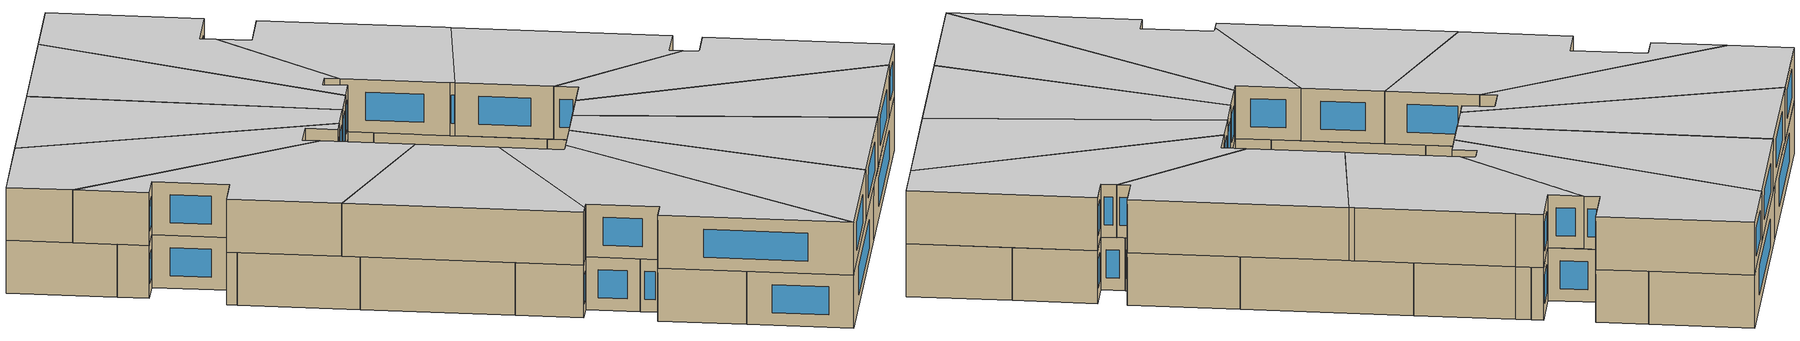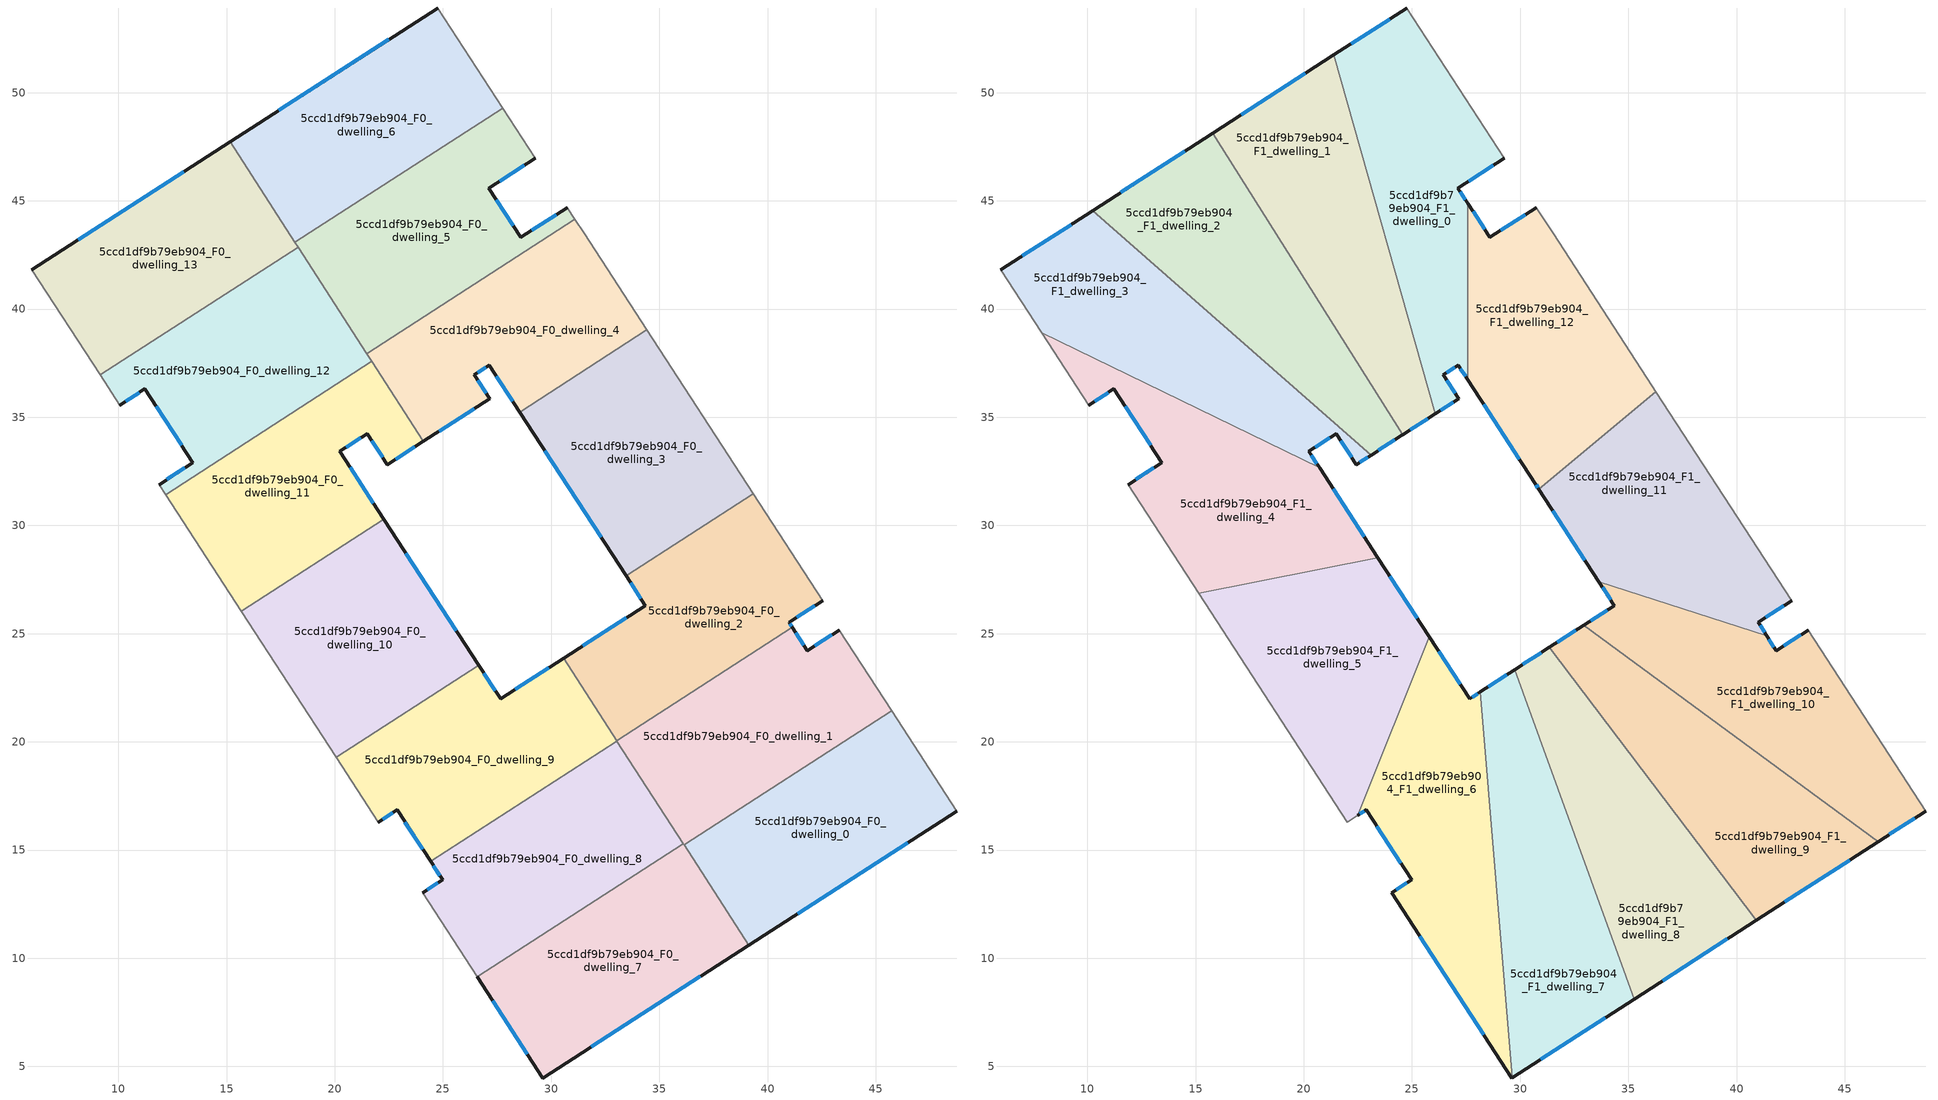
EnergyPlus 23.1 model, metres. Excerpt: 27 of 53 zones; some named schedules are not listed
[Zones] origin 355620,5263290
5ccd1df9b79eb904_F0_dwelling_0
 floor ground (EU_floor_Construction): 45.73,21.43 48.74,16.8 39.13,10.6 36.14,15.24 z0
 wall outside (EU_wall_Construction): 39.13,10.6 48.74,16.8 z0:3
 wall to 5ccd1df9b79eb904_F0_dwelling_1 (EU_wall_Construction): 45.73,21.43 36.14,15.24 z0:3
 wall adiabatic (EU_wall_Construction): 48.74,16.8 45.73,21.43 z0:3
 wall to 5ccd1df9b79eb904_F0_dwelling_7 (EU_wall_Construction): 36.14,15.24 39.13,10.6 z0:3
 window (EU_Window_Construction): 41.39,12.06 46.48,15.35 z0.7:2.3
5ccd1df9b79eb904_F0_dwelling_1
 floor ground (EU_floor_Construction): 43.31,25.17 45.73,21.43 36.14,15.24 33.03,20.04 41.15,25.28 41.83,24.21 z0
 wall outside (EU_wall_Construction): 43.31,25.17 41.83,24.21 41.15,25.28 z0:3
 wall to 5ccd1df9b79eb904_F0_dwelling_2 (EU_wall_Construction): 41.15,25.28 33.03,20.04 z0:3
 wall adiabatic (EU_wall_Construction): 45.73,21.43 43.31,25.17 z0:3
 wall to 5ccd1df9b79eb904_F0_dwelling_8 (EU_wall_Construction): 33.04,20.04 36.11,15.28 z0:3
 wall to 5ccd1df9b79eb904_F0_dwelling_7 (EU_wall_Construction): 36.11,15.28 36.14,15.24 z0:3
 window (EU_Window_Construction): 41.67,24.46 41.31,25.03 / 42.96,24.94 42.18,24.44 z0.7:2.3
5ccd1df9b79eb904_F0_dwelling_10
 floor ground (EU_floor_Construction): 22.26,30.3 26.65,23.55 20.06,19.29 15.68,26.04 z0
 wall outside (EU_wall_Construction): 26.65,23.55 22.26,30.3 z0:3
 wall adiabatic (EU_wall_Construction): 15.68,26.04 20.06,19.29 z0:3
 wall to 5ccd1df9b79eb904_F0_dwelling_11 (EU_wall_Construction): 22.26,30.3 15.68,26.04 z0:3
 wall to 5ccd1df9b79eb904_F0_dwelling_9 (EU_wall_Construction): 20.06,19.29 26.65,23.55 z0:3
 window (EU_Window_Construction): 25.62,25.13 23.29,28.71 z0.7:2.3
5ccd1df9b79eb904_F0_dwelling_11
 floor ground (EU_floor_Construction): 21.71,37.58 24.1,33.89 22.43,32.81 21.49,34.24 20.23,33.43 22.26,30.3 15.68,26.04 12.18,31.42 z0
 wall outside (EU_wall_Construction): 22.26,30.3 20.23,33.43 21.49,34.24 22.43,32.81 24.1,33.89 z0:3
 wall adiabatic (EU_wall_Construction): 12.18,31.42 15.68,26.04 z0:3
 wall to 5ccd1df9b79eb904_F0_dwelling_12 (EU_wall_Construction): 21.71,37.58 12.18,31.42 z0:3
 wall to 5ccd1df9b79eb904_F0_dwelling_4 (EU_wall_Construction): 24.1,33.89 21.71,37.58 z0:3
 window (EU_Window_Construction): 22.82,33.06 23.7,33.63 / 21.71,33.91 22.21,33.15 / 20.52,33.62 21.19,34.05 / 21.78,31.03 20.7,32.69 z0.7:2.3
5ccd1df9b79eb904_F0_dwelling_12
 floor ground (EU_floor_Construction): 18.3,42.86 21.71,37.58 12.18,31.42 11.88,31.89 13.44,32.9 11.23,36.31 10.06,35.55 9.15,36.95 z0
 wall outside (EU_wall_Construction): 10.06,35.55 11.23,36.31 13.44,32.9 11.88,31.89 z0:3
 wall adiabatic (EU_wall_Construction): 9.15,36.95 10.06,35.55 / 11.88,31.89 12.18,31.42 z0:3
 wall to 5ccd1df9b79eb904_F0_dwelling_13 (EU_wall_Construction): 18.3,42.86 9.15,36.95 z0:3
 wall to 5ccd1df9b79eb904_F0_dwelling_5 (EU_wall_Construction): 21.48,37.94 18.3,42.86 z0:3
 wall to 5ccd1df9b79eb904_F0_dwelling_4 (EU_wall_Construction): 21.71,37.58 21.48,37.94 z0:3
 window (EU_Window_Construction): 10.34,35.73 10.95,36.13 / 13.07,32.66 12.24,32.13 / 11.75,35.51 12.92,33.7 z0.7:2.3
5ccd1df9b79eb904_F0_dwelling_13
 floor ground (EU_floor_Construction): 15.16,47.72 18.3,42.86 9.15,36.95 6,41.81 z0
 wall outside (EU_wall_Construction): 15.16,47.72 6,41.81 z0:3
 wall adiabatic (EU_wall_Construction): 6,41.81 9.15,36.95 z0:3
 wall to 5ccd1df9b79eb904_F0_dwelling_6 (EU_wall_Construction): 18.16,43.08 15.16,47.72 z0:3
 wall to 5ccd1df9b79eb904_F0_dwelling_5 (EU_wall_Construction): 18.3,42.86 18.16,43.08 z0:3
 window (EU_Window_Construction): 13.01,46.33 8.15,43.2 z0.7:2.3
5ccd1df9b79eb904_F0_dwelling_2
 floor ground (EU_floor_Construction): 39.33,31.46 42.54,26.52 40.99,25.52 41.15,25.28 33.03,20.04 30.57,23.86 34.35,26.3 33.46,27.67 z0
 wall outside (EU_wall_Construction): 33.46,27.67 34.35,26.3 30.57,23.86 / 41.15,25.28 40.99,25.52 42.54,26.52 z0:3
 wall adiabatic (EU_wall_Construction): 42.54,26.52 39.33,31.46 z0:3
 wall to 5ccd1df9b79eb904_F0_dwelling_9 (EU_wall_Construction): 30.57,23.86 33.03,20.04 z0:3
 wall to 5ccd1df9b79eb904_F0_dwelling_3 (EU_wall_Construction): 39.33,31.46 33.46,27.67 z0:3
 window (EU_Window_Construction): 33.46,25.73 31.46,24.43 / 33.67,27.35 34.14,26.62 / 41.36,25.76 42.18,26.28 / 41.11,25.34 41.03,25.47 z0.7:2.3
5ccd1df9b79eb904_F0_dwelling_3
 floor ground (EU_floor_Construction): 34.42,39.03 39.33,31.46 33.46,27.67 28.54,35.24 z0
 wall outside (EU_wall_Construction): 28.54,35.24 33.46,27.67 z0:3
 wall to 5ccd1df9b79eb904_F0_dwelling_4 (EU_wall_Construction): 34.42,39.03 28.54,35.24 z0:3
 wall adiabatic (EU_wall_Construction): 39.33,31.46 34.42,39.03 z0:3
 window (EU_Window_Construction): 29.7,33.46 32.31,29.45 z0.7:2.3
5ccd1df9b79eb904_F0_dwelling_4
 floor ground (EU_floor_Construction): 31.52,43.49 34.42,39.03 28.54,35.24 27.14,37.41 26.45,36.96 27.16,35.86 24.1,33.89 21.48,37.94 31.09,44.15 z0
 wall outside (EU_wall_Construction): 24.1,33.89 27.16,35.86 26.45,36.96 27.14,37.41 28.54,35.24 z0:3
 wall to 5ccd1df9b79eb904_F0_dwelling_5 (EU_wall_Construction): 31.09,44.15 21.48,37.94 z0:3
 wall adiabatic (EU_wall_Construction): 34.42,39.03 31.52,43.49 31.09,44.15 z0:3
 window (EU_Window_Construction): 27.47,36.9 28.21,35.75 / 26.61,37.06 26.97,37.3 / 26.99,36.12 26.61,36.7 / 24.82,34.35 26.44,35.4 z0.7:2.3
5ccd1df9b79eb904_F0_dwelling_5
 floor ground (EU_floor_Construction): 29.26,46.97 27.12,45.59 28.6,43.31 30.74,44.69 31.09,44.15 21.48,37.94 18.16,43.08 27.76,49.28 z0
 wall outside (EU_wall_Construction): 30.74,44.69 28.6,43.31 27.12,45.59 29.26,46.97 z0:3
 wall to 5ccd1df9b79eb904_F0_dwelling_6 (EU_wall_Construction): 27.76,49.28 18.16,43.08 z0:3
 wall adiabatic (EU_wall_Construction): 29.26,46.97 27.76,49.28 / 31.09,44.15 30.74,44.69 z0:3
 window (EU_Window_Construction): 27.62,45.92 28.76,46.65 / 28.25,43.84 27.47,45.06 / 30.24,44.37 29.1,43.63 z0.7:2.3
5ccd1df9b79eb904_F0_dwelling_6
 floor ground (EU_floor_Construction): 24.76,53.91 27.76,49.28 18.16,43.08 15.16,47.72 z0
 wall outside (EU_wall_Construction): 24.76,53.91 15.16,47.72 z0:3
 wall adiabatic (EU_wall_Construction): 27.76,49.28 24.76,53.91 z0:3
 window (EU_Window_Construction): 22.5,52.46 17.42,49.18 z0.7:2.3
5ccd1df9b79eb904_F0_dwelling_7
 floor ground (EU_floor_Construction): 36.11,15.28 39.13,10.6 29.62,4.46 26.59,9.13 z0
 wall outside (EU_wall_Construction): 26.59,9.13 29.62,4.46 39.13,10.6 z0:3
 wall to 5ccd1df9b79eb904_F0_dwelling_8 (EU_wall_Construction): 36.11,15.28 26.59,9.13 z0:3
 window (EU_Window_Construction): 31.85,5.91 36.9,9.16 / 27.3,8.04 28.9,5.56 z0.7:2.3
 roof outside (EU_roof_Construction): 29.62,4.47 29.11,10.76 29.61,4.48 z3
5ccd1df9b79eb904_F0_dwelling_8
 floor ground (EU_floor_Construction): 33.04,20.04 36.11,15.28 26.59,9.13 24.06,13.02 24.98,13.62 24.42,14.47 z0
 wall outside (EU_wall_Construction): 24.42,14.47 24.98,13.62 24.06,13.02 z0:3
 wall to 5ccd1df9b79eb904_F0_dwelling_9 (EU_wall_Construction): 33.04,20.04 24.42,14.47 z0:3
 wall adiabatic (EU_wall_Construction): 24.06,13.02 26.59,9.13 z0:3
 window (EU_Window_Construction): 24.77,13.48 24.28,13.16 / 24.56,14.27 24.85,13.82 z0.7:2.3
5ccd1df9b79eb904_F0_dwelling_9
 floor ground (EU_floor_Construction): 30.57,23.86 33.04,20.04 24.42,14.47 22.88,16.85 22.01,16.29 20.06,19.29 26.65,23.55 27.66,21.98 z0
 wall outside (EU_wall_Construction): 30.57,23.86 27.66,21.98 26.65,23.55 / 22.01,16.29 22.88,16.85 24.42,14.47 z0:3
 wall adiabatic (EU_wall_Construction): 20.06,19.29 22.01,16.29 z0:3
 window (EU_Window_Construction): 27.42,22.35 26.88,23.18 / 29.89,23.42 28.34,22.42 / 23.24,16.29 24.06,15.03 / 22.21,16.42 22.67,16.72 z0.7:2.3
5ccd1df9b79eb904_F1_dwelling_0
 floor to 5ccd1df9b79eb904_F0_dwelling_5 (EU_floor_Construction): 27.76,49.28 29.26,46.97 27.12,45.59 27.58,44.88 27.58,41.88 24.71,40.02 22.97,46.19 z3
 floor to 5ccd1df9b79eb904_F0_dwelling_4 (EU_floor_Construction): 27.58,41.88 27.58,36.72 27.14,37.41 26.45,36.96 27.16,35.86 26.08,35.17 24.71,40.02 z3
 floor to 5ccd1df9b79eb904_F0_dwelling_6 (EU_floor_Construction): 24.76,53.91 27.76,49.28 22.97,46.19 21.39,51.74 z3
 wall outside (EU_wall_Construction): 27.58,44.88 27.12,45.59 29.26,46.97 / 26.09,35.17 27.16,35.86 26.45,36.96 27.14,37.41 27.58,36.72 / 24.76,53.91 21.39,51.74 z3:6
 wall adiabatic (EU_wall_Construction): 29.26,46.97 24.76,53.91 z3:6
 wall to 5ccd1df9b79eb904_F1_dwelling_12 (EU_wall_Construction): 27.58,36.72 27.58,44.88 z3:6
 wall to 5ccd1df9b79eb904_F1_dwelling_1 (EU_wall_Construction): 21.39,51.74 26.09,35.17 z3:6
 window (EU_Window_Construction): 27.62,45.92 28.76,46.65 / 27.47,45.05 27.23,45.42 / 27.24,37.25 27.48,36.88 / 26.61,37.06 26.97,37.3 / 26.99,36.12 26.61,36.7 / 26.34,35.33 26.91,35.7 / 23.97,53.4 22.18,52.25 z3.7:5.3
 ceiling to 5ccd1df9b79eb904_F2_dwelling_0 (EU_floor_Construction): 27.16,35.86 26.45,36.96 27.14,37.41 27.58,36.72 27.58,44.88 27.12,45.59 29.26,46.97 24.76,53.91 21.39,51.74 26.09,35.17 z6
5ccd1df9b79eb904_F1_dwelling_1
 floor to 5ccd1df9b79eb904_F0_dwelling_6 (EU_floor_Construction): 21.39,51.74 22.97,46.19 18.74,43.46 15.79,48.13 z3
 floor to 5ccd1df9b79eb904_F0_dwelling_5 (EU_floor_Construction): 22.97,46.19 24.71,40.02 22,38.28 18.74,43.46 z3
 floor to 5ccd1df9b79eb904_F0_dwelling_4 (EU_floor_Construction): 24.71,40.02 26.08,35.17 24.57,34.19 22,38.28 z3
 wall outside (EU_wall_Construction): 24.58,34.19 26.09,35.17 / 21.39,51.74 15.79,48.13 z3:6
 wall to 5ccd1df9b79eb904_F1_dwelling_2 (EU_wall_Construction): 15.79,48.13 24.58,34.19 z3:6
 window (EU_Window_Construction): 24.93,34.42 25.73,34.94 / 20.08,50.89 17.11,48.98 z3.7:5.3
 ceiling to 5ccd1df9b79eb904_F2_dwelling_1 (EU_floor_Construction): 26.09,35.17 21.39,51.74 15.79,48.13 24.58,34.19 z6
5ccd1df9b79eb904_F1_dwelling_10
 floor to 5ccd1df9b79eb904_F0_dwelling_1 (EU_floor_Construction): 43.31,25.17 45.73,21.43 41.79,18.89 36.85,22.51 40.84,25.09 41.38,24.91 41.83,24.21 z3
 floor to 5ccd1df9b79eb904_F0_dwelling_0 (EU_floor_Construction): 45.73,21.43 48.74,16.8 46.55,15.39 41.79,18.89 z3
 floor to 5ccd1df9b79eb904_F0_dwelling_2 (EU_floor_Construction): 40.84,25.09 36.85,22.51 32.94,25.39 34.35,26.3 33.64,27.39 z3
 wall outside (EU_wall_Construction): 46.55,15.39 48.74,16.8 / 33.64,27.39 34.35,26.3 32.94,25.39 / 43.31,25.17 41.83,24.21 41.38,24.91 z3:6
 wall adiabatic (EU_wall_Construction): 48.74,16.8 43.31,25.17 z3:6
 wall to 5ccd1df9b79eb904_F1_dwelling_9 (EU_wall_Construction): 32.94,25.39 46.55,15.39 z3:6
 wall to 5ccd1df9b79eb904_F1_dwelling_11 (EU_wall_Construction): 41.38,24.91 33.64,27.39 z3:6
 window (EU_Window_Construction): 47.06,15.72 48.23,16.47 / 34.02,26.08 33.27,25.6 / 33.81,27.13 34.18,26.55 / 41.73,24.38 41.49,24.75 / 42.96,24.94 42.18,24.44 z3.7:5.3
 ceiling to 5ccd1df9b79eb904_F2_dwelling_10 (EU_floor_Construction): 48.74,16.8 43.31,25.17 41.83,24.21 41.38,24.91 33.64,27.39 34.35,26.3 32.94,25.39 46.55,15.39 z6
5ccd1df9b79eb904_F1_dwelling_11
 floor to 5ccd1df9b79eb904_F0_dwelling_3 (EU_floor_Construction): 36.26,36.19 39.33,31.46 33.46,27.67 30.86,31.68 z3
 floor to 5ccd1df9b79eb904_F0_dwelling_2 (EU_floor_Construction): 39.33,31.46 42.54,26.52 40.99,25.52 41.15,25.28 40.84,25.09 33.64,27.39 33.46,27.67 z3
 floor to 5ccd1df9b79eb904_F0_dwelling_1 (EU_floor_Construction): 41.15,25.28 41.38,24.91 40.84,25.09 z3
 wall outside (EU_wall_Construction): 30.86,31.68 33.64,27.39 / 41.38,24.91 40.99,25.52 42.54,26.52 z3:6
 wall to 5ccd1df9b79eb904_F1_dwelling_12 (EU_wall_Construction): 36.26,36.19 30.86,31.68 z3:6
 wall adiabatic (EU_wall_Construction): 42.54,26.52 36.26,36.19 z3:6
 window (EU_Window_Construction): 31.51,30.67 32.99,28.4 / 41.36,25.76 42.18,26.28 / 41.29,25.06 41.08,25.38 z3.7:5.3
 ceiling to 5ccd1df9b79eb904_F2_dwelling_11 (EU_floor_Construction): 41.38,24.91 40.99,25.52 42.54,26.52 36.26,36.19 30.86,31.68 33.64,27.39 z6
5ccd1df9b79eb904_F1_dwelling_12
 floor to 5ccd1df9b79eb904_F0_dwelling_4 (EU_floor_Construction): 31.52,43.49 34.42,39.03 28.54,35.24 27.58,36.72 27.58,41.88 31.09,44.15 z3
 floor to 5ccd1df9b79eb904_F0_dwelling_3 (EU_floor_Construction): 34.42,39.03 36.21,36.27 36.26,36.19 30.86,31.68 28.54,35.24 z3
 floor to 5ccd1df9b79eb904_F0_dwelling_5 (EU_floor_Construction): 30.74,44.69 31.09,44.15 27.58,41.88 27.58,44.88 28.6,43.31 z3
 wall outside (EU_wall_Construction): 27.58,36.72 30.69,31.93 30.86,31.68 / 30.74,44.69 28.6,43.31 27.58,44.88 z3:6
 wall adiabatic (EU_wall_Construction): 36.26,36.19 36.1,36.44 31.52,43.49 30.74,44.69 z3:6
 window (EU_Window_Construction): 28.31,35.6 29.96,33.06 / 28.36,43.68 27.82,44.51 / 30.24,44.37 29.1,43.63 / 30.73,31.87 30.82,31.74 z3.7:5.3
 ceiling to 5ccd1df9b79eb904_F2_dwelling_12 (EU_floor_Construction): 36.26,36.19 36.1,36.44 31.52,43.49 30.74,44.69 28.6,43.31 27.58,44.88 27.58,36.72 30.69,31.93 30.86,31.68 z6
5ccd1df9b79eb904_F1_dwelling_2
 floor to 5ccd1df9b79eb904_F0_dwelling_13 (EU_floor_Construction): 15.16,47.72 18.3,42.86 14.76,40.58 10.24,44.55 z3
 floor to 5ccd1df9b79eb904_F0_dwelling_12 (EU_floor_Construction): 18.3,42.86 21.71,37.58 19.68,36.26 14.76,40.58 z3
 floor to 5ccd1df9b79eb904_F0_dwelling_6 (EU_floor_Construction): 15.79,48.13 18.74,43.46 18.16,43.08 15.16,47.72 z3
 floor to 5ccd1df9b79eb904_F0_dwelling_11 (EU_floor_Construction): 21.71,37.58 24.1,33.89 23.11,33.25 19.68,36.26 z3
 floor to 5ccd1df9b79eb904_F0_dwelling_4 (EU_floor_Construction): 22,38.28 24.57,34.19 24.1,33.89 21.48,37.94 z3
 floor to 5ccd1df9b79eb904_F0_dwelling_5 (EU_floor_Construction): 18.74,43.46 22,38.28 21.48,37.94 18.16,43.08 z3
 wall outside (EU_wall_Construction): 15.79,48.13 10.24,44.55 / 23.11,33.25 24.53,34.17 24.58,34.19 z3:6
 wall to 5ccd1df9b79eb904_F1_dwelling_3 (EU_wall_Construction): 10.24,44.55 23.11,33.25 z3:6
 window (EU_Window_Construction): 14.49,47.29 11.54,45.39 / 23.45,33.47 24.2,33.95 z3.7:5.3
 ceiling to 5ccd1df9b79eb904_F2_dwelling_2 (EU_floor_Construction): 24.53,34.17 24.58,34.19 15.79,48.13 10.24,44.55 23.11,33.25 z6
5ccd1df9b79eb904_F1_dwelling_3
 floor to 5ccd1df9b79eb904_F0_dwelling_12 (EU_floor_Construction): 19.68,36.26 16.95,34.5 10.33,37.71 14.76,40.58 z3
 floor to 5ccd1df9b79eb904_F0_dwelling_11 (EU_floor_Construction): 21.49,34.24 20.23,33.43 20.73,32.66 16.95,34.5 19.68,36.26 23.11,33.25 22.43,32.81 z3
 floor to 5ccd1df9b79eb904_F0_dwelling_13 (EU_floor_Construction): 14.76,40.58 10.33,37.71 7.88,38.9 6,41.81 10.24,44.55 z3
 wall outside (EU_wall_Construction): 20.73,32.66 20.23,33.43 21.49,34.24 22.43,32.81 23.11,33.25 / 10.24,44.55 6,41.81 z3:6
 wall to 5ccd1df9b79eb904_F1_dwelling_4 (EU_wall_Construction): 7.88,38.9 20.73,32.66 z3:6
 wall adiabatic (EU_wall_Construction): 6,41.81 7.88,38.9 z3:6
 window (EU_Window_Construction): 22.59,32.91 22.95,33.15 / 21.71,33.91 22.21,33.15 / 20.52,33.62 21.19,34.05 / 20.61,32.84 20.34,33.25 / 9.24,43.9 6.99,42.45 z3.7:5.3
 ceiling to 5ccd1df9b79eb904_F2_dwelling_3 (EU_floor_Construction): 23.11,33.25 10.24,44.55 6,41.81 7.88,38.9 20.73,32.66 20.23,33.43 21.49,34.24 22.43,32.81 z6
5ccd1df9b79eb904_F1_dwelling_4
 floor to 5ccd1df9b79eb904_F0_dwelling_11 (EU_floor_Construction): 20.73,32.66 22.26,30.3 17.74,27.38 15.14,26.86 12.18,31.42 16.95,34.5 z3
 floor to 5ccd1df9b79eb904_F0_dwelling_10 (EU_floor_Construction): 22.26,30.3 23.42,28.51 17.74,27.38 z3
 floor to 5ccd1df9b79eb904_F0_dwelling_12 (EU_floor_Construction): 16.95,34.5 12.18,31.42 11.88,31.89 13.44,32.9 11.23,36.31 10.06,35.55 9.15,36.95 10.33,37.71 z3
 floor to 5ccd1df9b79eb904_F0_dwelling_13 (EU_floor_Construction): 10.33,37.71 9.15,36.95 7.88,38.9 z3
 wall outside (EU_wall_Construction): 10.06,35.55 11.23,36.31 13.44,32.9 11.88,31.89 / 23.42,28.51 20.73,32.66 z3:6
 wall adiabatic (EU_wall_Construction): 7.88,38.9 10.06,35.55 / 11.88,31.89 15.14,26.86 z3:6
 wall to 5ccd1df9b79eb904_F1_dwelling_5 (EU_wall_Construction): 15.14,26.86 23.42,28.51 z3:6
 window (EU_Window_Construction): 11.75,35.51 12.92,33.7 / 10.34,35.73 10.95,36.13 / 22.79,29.48 21.36,31.69 / 13.07,32.66 12.24,32.13 z3.7:5.3
 ceiling to 5ccd1df9b79eb904_F2_dwelling_4 (EU_floor_Construction): 23.42,28.51 20.73,32.66 7.88,38.9 10.06,35.55 11.23,36.31 13.44,32.9 11.88,31.89 15.14,26.86 z6
5ccd1df9b79eb904_F1_dwelling_5
 floor to 5ccd1df9b79eb904_F0_dwelling_10 (EU_floor_Construction): 23.42,28.51 25.79,24.86 24.79,22.35 20.06,19.3 15.68,26.04 17.74,27.38 z3
 floor to 5ccd1df9b79eb904_F0_dwelling_9 (EU_floor_Construction): 24.79,22.35 22.5,16.61 22.01,16.29 20.06,19.3 z3
 floor to 5ccd1df9b79eb904_F0_dwelling_11 (EU_floor_Construction): 17.74,27.38 15.68,26.04 15.14,26.86 z3
 wall outside (EU_wall_Construction): 25.79,24.86 23.42,28.51 z3:6
 wall to 5ccd1df9b79eb904_F1_dwelling_6 (EU_wall_Construction): 22.5,16.61 25.79,24.86 z3:6
 wall adiabatic (EU_wall_Construction): 15.14,26.86 22.01,16.29 22.5,16.61 z3:6
 window (EU_Window_Construction): 25.24,25.71 23.98,27.65 z3.7:5.3
 ceiling to 5ccd1df9b79eb904_F2_dwelling_5 (EU_floor_Construction): 22.5,16.61 25.79,24.86 23.42,28.51 15.14,26.86 22.01,16.29 z6
5ccd1df9b79eb904_F1_dwelling_6
 floor outside (EU_floor_Construction): 24.06,13.02 29.61,4.48 29.62,4.46 z3
 floor to 5ccd1df9b79eb904_F0_dwelling_9 (EU_floor_Construction): 28.16,22.3 28.58,17.16 24.42,14.47 22.88,16.85 22.5,16.61 24.79,22.35 26.64,23.55 27.66,21.98 z3
 floor to 5ccd1df9b79eb904_F0_dwelling_8 (EU_floor_Construction): 28.58,17.16 29.1,10.76 26.59,9.13 24.06,13.02 24.98,13.62 24.42,14.47 z3
 floor to 5ccd1df9b79eb904_F0_dwelling_10 (EU_floor_Construction): 25.79,24.86 26.64,23.55 24.79,22.35 z3
 floor to 5ccd1df9b79eb904_F0_dwelling_7 (EU_floor_Construction): 29.1,10.76 29.61,4.48 26.59,9.13 z3
 wall outside (EU_wall_Construction): 22.5,16.61 22.88,16.85 24.98,13.62 24.06,13.02 29.62,4.46 / 28.16,22.3 27.66,21.98 25.79,24.86 z3:6
 wall to 5ccd1df9b79eb904_F1_dwelling_7 (EU_wall_Construction): 29.62,4.47 28.16,22.3 z3:6
 window (EU_Window_Construction): 24.77,13.48 24.28,13.16 / 23.37,16.09 24.49,14.38 / 22.59,16.66 22.79,16.79 / 27.22,22.66 26.23,24.18 / 28.04,22.23 27.78,22.06 / 25.37,11.01 28.31,6.47 z3.7:5.3
 ceiling to 5ccd1df9b79eb904_F2_dwelling_6 (EU_floor_Construction): 29.62,4.46 28.16,22.3 27.66,21.98 25.79,24.86 22.5,16.61 22.88,16.85 24.98,13.62 24.06,13.02 z6
5ccd1df9b79eb904_F1_dwelling_7
 floor to 5ccd1df9b79eb904_F0_dwelling_7 (EU_floor_Construction): 33.32,13.48 35.26,8.11 29.62,4.47 29.11,10.76 z3
 floor to 5ccd1df9b79eb904_F0_dwelling_9 (EU_floor_Construction): 29.75,23.33 31.34,18.94 28.58,17.16 28.16,22.3 z3
 floor to 5ccd1df9b79eb904_F0_dwelling_8 (EU_floor_Construction): 31.34,18.94 33.32,13.48 29.11,10.76 28.58,17.16 z3
 wall outside (EU_wall_Construction): 29.75,23.33 28.16,22.3 / 29.62,4.47 35.26,8.11 z3:6
 wall to 5ccd1df9b79eb904_F1_dwelling_8 (EU_wall_Construction): 35.26,8.11 29.75,23.33 z3:6
 window (EU_Window_Construction): 29.38,23.09 28.53,22.54 / 30.95,5.32 33.94,7.25 z3.7:5.3
 ceiling to 5ccd1df9b79eb904_F2_dwelling_7 (EU_floor_Construction): 35.26,8.11 29.75,23.33 28.16,22.3 29.62,4.47 z6
5ccd1df9b79eb904_F1_dwelling_8
 floor to 5ccd1df9b79eb904_F0_dwelling_2 (EU_floor_Construction): 31.35,24.36 34.1,20.73 33.03,20.04 30.57,23.86 z3
 floor to 5ccd1df9b79eb904_F0_dwelling_7 (EU_floor_Construction): 36.11,15.28 39.13,10.6 35.26,8.11 33.32,13.48 z3
 floor to 5ccd1df9b79eb904_F0_dwelling_0 (EU_floor_Construction): 37.56,16.16 40.91,11.75 39.13,10.6 36.14,15.24 z3
 floor to 5ccd1df9b79eb904_F0_dwelling_1 (EU_floor_Construction): 34.1,20.73 37.56,16.16 36.14,15.24 33.03,20.04 z3
 floor to 5ccd1df9b79eb904_F0_dwelling_9 (EU_floor_Construction): 30.57,23.86 33.04,20.04 31.34,18.94 29.75,23.33 z3
 floor to 5ccd1df9b79eb904_F0_dwelling_8 (EU_floor_Construction): 33.04,20.04 36.11,15.28 33.32,13.48 31.34,18.94 z3
 wall outside (EU_wall_Construction): 31.35,24.36 29.75,23.33 / 35.26,8.11 40.91,11.75 z3:6
 wall to 5ccd1df9b79eb904_F1_dwelling_9 (EU_wall_Construction): 40.91,11.75 31.35,24.36 z3:6
 window (EU_Window_Construction): 30.97,24.12 30.13,23.57 / 36.59,8.96 39.58,10.89 z3.7:5.3
 ceiling to 5ccd1df9b79eb904_F2_dwelling_8 (EU_floor_Construction): 40.91,11.75 31.35,24.36 29.75,23.33 35.26,8.11 z6
5ccd1df9b79eb904_F1_dwelling_9
 floor to 5ccd1df9b79eb904_F0_dwelling_0 (EU_floor_Construction): 46.55,15.39 40.91,11.75 37.56,16.16 41.79,18.89 z3
 floor to 5ccd1df9b79eb904_F0_dwelling_1 (EU_floor_Construction): 41.79,18.89 37.56,16.16 34.1,20.73 36.85,22.51 z3
 floor to 5ccd1df9b79eb904_F0_dwelling_2 (EU_floor_Construction): 36.85,22.51 34.1,20.73 31.35,24.36 32.94,25.39 z3
 wall outside (EU_wall_Construction): 32.94,25.39 31.35,24.36 / 40.91,11.75 46.55,15.39 z3:6
 window (EU_Window_Construction): 32.57,25.15 31.72,24.6 / 42.23,12.6 45.22,14.53 z3.7:5.3
 ceiling to 5ccd1df9b79eb904_F2_dwelling_9 (EU_floor_Construction): 46.55,15.39 32.94,25.39 31.35,24.36 40.91,11.75 z6
[Building]
EU S2 Campaign: North Axis=0; Terrain=City; Solar Distribution=FullExterior
[Site:Location]
Budapest.Ferenc.Liszt.Intl.AP: Latitude=47.437; Longitude=19.256; Time Zone=1; Elevation=185
[SizingPeriod:WeatherFileDays]
AnnualSizingPeriod: Begin Month=1; Begin Day of Month=1; End Month=12; End Day of Month=31; Day of Week for Start Day=Monday; Use Weather File Daylight Saving Period=No; Use Weather File Rain and Snow Indicators=No
[MATERIAL]
EU_InternalMass_Material: Roughness=MediumRough; Thickness=0.1; Conductivity=1; Density=1800; Specific Heat=900; Thermal Absorptance=0.9; Solar Absorptance=0.7; Visible Absorptance=0.7
[MATERIAL:NOMASS] Roughness=MediumRough; Thermal Absorptance=0.9; Solar Absorptance=0.7; Visible Absorptance=0.7
Name | Thermal Resistance
EU_wall_NoMass | 0.832559
EU_roof_NoMass | 1.39638
EU_floor_NoMass | 0.872794
[WINDOWMATERIAL:SIMPLEGLAZINGSYSTEM]
EU_Window_SimpleGlazing: UFactor=2.79869; Solar Heat Gain Coefficient=0.75; Visible Transmittance=0.75
[CONSTRUCTION]
EU_wall_Construction: EU_wall_NoMass
EU_roof_Construction: EU_roof_NoMass
EU_floor_Construction: EU_floor_NoMass
EU_Window_Construction: EU_Window_SimpleGlazing
EU_InternalMass_Construction: EU_InternalMass_Material
[ZONE] Type=1; Multiplier=1; Ceiling Height=autocalculate; Floor Area=autocalculate; Part of Total Floor Area=Yes
Name | Volume
5ccd1df9b79eb904_F0_dwelling_0 | 189.283
5ccd1df9b79eb904_F1_dwelling_0 | 205.348
5ccd1df9b79eb904_F0_dwelling_1 | 189.252
5ccd1df9b79eb904_F1_dwelling_1 | 209.101
5ccd1df9b79eb904_F0_dwelling_10; 5ccd1df9b79eb904_F0_dwelling_9 | 189.268
5ccd1df9b79eb904_F1_dwelling_10 | 205.915
5ccd1df9b79eb904_F0_dwelling_11 | 189.232
5ccd1df9b79eb904_F1_dwelling_11 | 195.376
5ccd1df9b79eb904_F0_dwelling_12 | 189.245
5ccd1df9b79eb904_F1_dwelling_12 | 200.892
5ccd1df9b79eb904_F0_dwelling_13 | 189.274
5ccd1df9b79eb904_F0_dwelling_2 | 189.235
5ccd1df9b79eb904_F1_dwelling_2 | 206.24
5ccd1df9b79eb904_F0_dwelling_3 | 189.246
5ccd1df9b79eb904_F1_dwelling_3 | 203.851
5ccd1df9b79eb904_F0_dwelling_4 | 189.241
5ccd1df9b79eb904_F1_dwelling_4; 5ccd1df9b79eb904_F1_dwelling_5 | 203.825
5ccd1df9b79eb904_F0_dwelling_5 | 189.286
5ccd1df9b79eb904_F0_dwelling_6 | 189.25
5ccd1df9b79eb904_F1_dwelling_6 | 203.599
5ccd1df9b79eb904_F0_dwelling_7 | 189.26
5ccd1df9b79eb904_F1_dwelling_7 | 203.808
5ccd1df9b79eb904_F0_dwelling_8 | 189.231
5ccd1df9b79eb904_F1_dwelling_8 | 203.82
5ccd1df9b79eb904_F1_dwelling_9 | 203.814
[INTERNALMASS] Construction=EU_InternalMass_Construction
Name | Zone or ZoneList | Surface Area
5ccd1df9b79eb904_F0_dwelling_0_EU_InternalMass | 5ccd1df9b79eb904_F0_dwelling_0 | 63.0943
5ccd1df9b79eb904_F0_dwelling_1_EU_InternalMass | 5ccd1df9b79eb904_F0_dwelling_1 | 63.0841
5ccd1df9b79eb904_F0_dwelling_2_EU_InternalMass | 5ccd1df9b79eb904_F0_dwelling_2 | 63.0782
5ccd1df9b79eb904_F0_dwelling_3_EU_InternalMass | 5ccd1df9b79eb904_F0_dwelling_3 | 63.0819
5ccd1df9b79eb904_F0_dwelling_4_EU_InternalMass | 5ccd1df9b79eb904_F0_dwelling_4 | 63.0803
5ccd1df9b79eb904_F0_dwelling_5_EU_InternalMass | 5ccd1df9b79eb904_F0_dwelling_5 | 63.0952
5ccd1df9b79eb904_F0_dwelling_6_EU_InternalMass | 5ccd1df9b79eb904_F0_dwelling_6 | 63.0833
5ccd1df9b79eb904_F0_dwelling_7_EU_InternalMass | 5ccd1df9b79eb904_F0_dwelling_7 | 63.0868
5ccd1df9b79eb904_F0_dwelling_8_EU_InternalMass | 5ccd1df9b79eb904_F0_dwelling_8 | 63.0771
5ccd1df9b79eb904_F0_dwelling_9_EU_InternalMass | 5ccd1df9b79eb904_F0_dwelling_9 | 63.0894
5ccd1df9b79eb904_F0_dwelling_10_EU_InternalMass | 5ccd1df9b79eb904_F0_dwelling_10 | 63.0894
5ccd1df9b79eb904_F0_dwelling_11_EU_InternalMass | 5ccd1df9b79eb904_F0_dwelling_11 | 63.0776
5ccd1df9b79eb904_F0_dwelling_12_EU_InternalMass | 5ccd1df9b79eb904_F0_dwelling_12 | 63.0817
5ccd1df9b79eb904_F0_dwelling_13_EU_InternalMass | 5ccd1df9b79eb904_F0_dwelling_13 | 63.0912
5ccd1df9b79eb904_F1_dwelling_0_EU_InternalMass | 5ccd1df9b79eb904_F1_dwelling_0 | 68.4537
5ccd1df9b79eb904_F1_dwelling_1_EU_InternalMass | 5ccd1df9b79eb904_F1_dwelling_1 | 69.6967
5ccd1df9b79eb904_F1_dwelling_2_EU_InternalMass | 5ccd1df9b79eb904_F1_dwelling_2 | 68.7482
5ccd1df9b79eb904_F1_dwelling_3_EU_InternalMass | 5ccd1df9b79eb904_F1_dwelling_3 | 67.9506
5ccd1df9b79eb904_F1_dwelling_4_EU_InternalMass | 5ccd1df9b79eb904_F1_dwelling_4 | 67.9418
5ccd1df9b79eb904_F1_dwelling_5_EU_InternalMass | 5ccd1df9b79eb904_F1_dwelling_5 | 67.9417
5ccd1df9b79eb904_F1_dwelling_6_EU_InternalMass | 5ccd1df9b79eb904_F1_dwelling_6 | 67.9323
5ccd1df9b79eb904_F1_dwelling_7_EU_InternalMass | 5ccd1df9b79eb904_F1_dwelling_7 | 67.9358
5ccd1df9b79eb904_F1_dwelling_8_EU_InternalMass | 5ccd1df9b79eb904_F1_dwelling_8 | 67.9401
5ccd1df9b79eb904_F1_dwelling_9_EU_InternalMass | 5ccd1df9b79eb904_F1_dwelling_9 | 67.9379
5ccd1df9b79eb904_F1_dwelling_10_EU_InternalMass | 5ccd1df9b79eb904_F1_dwelling_10 | 68.6396
5ccd1df9b79eb904_F1_dwelling_11_EU_InternalMass | 5ccd1df9b79eb904_F1_dwelling_11 | 65.1281
5ccd1df9b79eb904_F1_dwelling_12_EU_InternalMass | 5ccd1df9b79eb904_F1_dwelling_12 | 66.9637
[OTHEREQUIPMENT] Fuel Type=Electricity; Design Level Calculation Method=Watts/Area; Power per Zone Floor Area=1; Fraction Latent=0; Fraction Radiant=0; Fraction Lost=0; Carbon Dioxide Generation Rate=0; EndUse Subcategory=EU_Step8_InternalGains
Name | Zone or ZoneList or Space or SpaceList | Schedule
EU_Step8_InternalGain_5ccd1df9b79eb904_F0_dwelling_0_f000 | 5ccd1df9b79eb904_F0_dwelling_0 | EU_Step8_GainSchedule_5ccd1df9b79eb904_F0_dwelling_0_f000
EU_Step8_InternalGain_5ccd1df9b79eb904_F0_dwelling_1_f000 | 5ccd1df9b79eb904_F0_dwelling_1 | EU_Step8_GainSchedule_5ccd1df9b79eb904_F0_dwelling_1_f000
EU_Step8_InternalGain_5ccd1df9b79eb904_F0_dwelling_2_f000 | 5ccd1df9b79eb904_F0_dwelling_2 | EU_Step8_GainSchedule_5ccd1df9b79eb904_F0_dwelling_2_f000
EU_Step8_InternalGain_5ccd1df9b79eb904_F0_dwelling_3_f000 | 5ccd1df9b79eb904_F0_dwelling_3 | EU_Step8_GainSchedule_5ccd1df9b79eb904_F0_dwelling_3_f000
EU_Step8_InternalGain_5ccd1df9b79eb904_F0_dwelling_4_f000 | 5ccd1df9b79eb904_F0_dwelling_4 | EU_Step8_GainSchedule_5ccd1df9b79eb904_F0_dwelling_4_f000
EU_Step8_InternalGain_5ccd1df9b79eb904_F0_dwelling_5_f000 | 5ccd1df9b79eb904_F0_dwelling_5 | EU_Step8_GainSchedule_5ccd1df9b79eb904_F0_dwelling_5_f000
EU_Step8_InternalGain_5ccd1df9b79eb904_F0_dwelling_6_f000 | 5ccd1df9b79eb904_F0_dwelling_6 | EU_Step8_GainSchedule_5ccd1df9b79eb904_F0_dwelling_6_f000
EU_Step8_InternalGain_5ccd1df9b79eb904_F0_dwelling_7_f000 | 5ccd1df9b79eb904_F0_dwelling_7 | EU_Step8_GainSchedule_5ccd1df9b79eb904_F0_dwelling_7_f000
EU_Step8_InternalGain_5ccd1df9b79eb904_F0_dwelling_8_f000 | 5ccd1df9b79eb904_F0_dwelling_8 | EU_Step8_GainSchedule_5ccd1df9b79eb904_F0_dwelling_8_f000
EU_Step8_InternalGain_5ccd1df9b79eb904_F0_dwelling_9_f000 | 5ccd1df9b79eb904_F0_dwelling_9 | EU_Step8_GainSchedule_5ccd1df9b79eb904_F0_dwelling_9_f000
EU_Step8_InternalGain_5ccd1df9b79eb904_F0_dwelling_10_f000 | 5ccd1df9b79eb904_F0_dwelling_10 | EU_Step8_GainSchedule_5ccd1df9b79eb904_F0_dwelling_10_f000
EU_Step8_InternalGain_5ccd1df9b79eb904_F0_dwelling_11_f000 | 5ccd1df9b79eb904_F0_dwelling_11 | EU_Step8_GainSchedule_5ccd1df9b79eb904_F0_dwelling_11_f000
EU_Step8_InternalGain_5ccd1df9b79eb904_F0_dwelling_12_f000 | 5ccd1df9b79eb904_F0_dwelling_12 | EU_Step8_GainSchedule_5ccd1df9b79eb904_F0_dwelling_12_f000
EU_Step8_InternalGain_5ccd1df9b79eb904_F0_dwelling_13_f000 | 5ccd1df9b79eb904_F0_dwelling_13 | EU_Step8_GainSchedule_5ccd1df9b79eb904_F0_dwelling_13_f000
EU_Step8_InternalGain_5ccd1df9b79eb904_F1_dwelling_0_f000 | 5ccd1df9b79eb904_F1_dwelling_0 | EU_Step8_GainSchedule_5ccd1df9b79eb904_F1_dwelling_0_f000
EU_Step8_InternalGain_5ccd1df9b79eb904_F1_dwelling_1_f000 | 5ccd1df9b79eb904_F1_dwelling_1 | EU_Step8_GainSchedule_5ccd1df9b79eb904_F1_dwelling_1_f000
EU_Step8_InternalGain_5ccd1df9b79eb904_F1_dwelling_2_f000 | 5ccd1df9b79eb904_F1_dwelling_2 | EU_Step8_GainSchedule_5ccd1df9b79eb904_F1_dwelling_2_f000
EU_Step8_InternalGain_5ccd1df9b79eb904_F1_dwelling_3_f000 | 5ccd1df9b79eb904_F1_dwelling_3 | EU_Step8_GainSchedule_5ccd1df9b79eb904_F1_dwelling_3_f000
EU_Step8_InternalGain_5ccd1df9b79eb904_F1_dwelling_4_f000 | 5ccd1df9b79eb904_F1_dwelling_4 | EU_Step8_GainSchedule_5ccd1df9b79eb904_F1_dwelling_4_f000
EU_Step8_InternalGain_5ccd1df9b79eb904_F1_dwelling_5_f000 | 5ccd1df9b79eb904_F1_dwelling_5 | EU_Step8_GainSchedule_5ccd1df9b79eb904_F1_dwelling_5_f000
EU_Step8_InternalGain_5ccd1df9b79eb904_F1_dwelling_6_f000 | 5ccd1df9b79eb904_F1_dwelling_6 | EU_Step8_GainSchedule_5ccd1df9b79eb904_F1_dwelling_6_f000
EU_Step8_InternalGain_5ccd1df9b79eb904_F1_dwelling_7_f000 | 5ccd1df9b79eb904_F1_dwelling_7 | EU_Step8_GainSchedule_5ccd1df9b79eb904_F1_dwelling_7_f000
EU_Step8_InternalGain_5ccd1df9b79eb904_F1_dwelling_8_f000 | 5ccd1df9b79eb904_F1_dwelling_8 | EU_Step8_GainSchedule_5ccd1df9b79eb904_F1_dwelling_8_f000
EU_Step8_InternalGain_5ccd1df9b79eb904_F1_dwelling_9_f000 | 5ccd1df9b79eb904_F1_dwelling_9 | EU_Step8_GainSchedule_5ccd1df9b79eb904_F1_dwelling_9_f000
EU_Step8_InternalGain_5ccd1df9b79eb904_F1_dwelling_10_f000 | 5ccd1df9b79eb904_F1_dwelling_10 | EU_Step8_GainSchedule_5ccd1df9b79eb904_F1_dwelling_10_f000
EU_Step8_InternalGain_5ccd1df9b79eb904_F1_dwelling_11_f000 | 5ccd1df9b79eb904_F1_dwelling_11 | EU_Step8_GainSchedule_5ccd1df9b79eb904_F1_dwelling_11_f000
EU_Step8_InternalGain_5ccd1df9b79eb904_F1_dwelling_12_f000 | 5ccd1df9b79eb904_F1_dwelling_12 | EU_Step8_GainSchedule_5ccd1df9b79eb904_F1_dwelling_12_f000
[ZONEVENTILATION:DESIGNFLOWRATE] Schedule=EU_AlwaysOn; Design Flow Rate Calculation Method=AirChanges/Hour; Air Changes per Hour=0.475469; Ventilation Type=Natural; Fan Pressure Rise=0; Fan Total Efficiency=1; Constant Term Coefficient=1; Temperature Term Coefficient=0; Velocity Term Coefficient=0; Velocity Squared Term Coefficient=0; Minimum Indoor Temperature=-100; Maximum Indoor Temperature=100; Delta Temperature=-100; Minimum Outdoor Temperature=-100; Maximum Outdoor Temperature=100; Maximum Wind Speed=40
Name | Zone or ZoneList or Space or SpaceList
EU_ConstantAir_5ccd1df9b79eb904_F0_dwelling_0 | 5ccd1df9b79eb904_F0_dwelling_0
EU_ConstantAir_5ccd1df9b79eb904_F0_dwelling_1 | 5ccd1df9b79eb904_F0_dwelling_1
EU_ConstantAir_5ccd1df9b79eb904_F0_dwelling_2 | 5ccd1df9b79eb904_F0_dwelling_2
EU_ConstantAir_5ccd1df9b79eb904_F0_dwelling_3 | 5ccd1df9b79eb904_F0_dwelling_3
EU_ConstantAir_5ccd1df9b79eb904_F0_dwelling_4 | 5ccd1df9b79eb904_F0_dwelling_4
EU_ConstantAir_5ccd1df9b79eb904_F0_dwelling_5 | 5ccd1df9b79eb904_F0_dwelling_5
EU_ConstantAir_5ccd1df9b79eb904_F0_dwelling_6 | 5ccd1df9b79eb904_F0_dwelling_6
EU_ConstantAir_5ccd1df9b79eb904_F0_dwelling_7 | 5ccd1df9b79eb904_F0_dwelling_7
EU_ConstantAir_5ccd1df9b79eb904_F0_dwelling_8 | 5ccd1df9b79eb904_F0_dwelling_8
EU_ConstantAir_5ccd1df9b79eb904_F0_dwelling_9 | 5ccd1df9b79eb904_F0_dwelling_9
EU_ConstantAir_5ccd1df9b79eb904_F0_dwelling_10 | 5ccd1df9b79eb904_F0_dwelling_10
EU_ConstantAir_5ccd1df9b79eb904_F0_dwelling_11 | 5ccd1df9b79eb904_F0_dwelling_11
EU_ConstantAir_5ccd1df9b79eb904_F0_dwelling_12 | 5ccd1df9b79eb904_F0_dwelling_12
EU_ConstantAir_5ccd1df9b79eb904_F0_dwelling_13 | 5ccd1df9b79eb904_F0_dwelling_13
EU_ConstantAir_5ccd1df9b79eb904_F1_dwelling_0 | 5ccd1df9b79eb904_F1_dwelling_0
EU_ConstantAir_5ccd1df9b79eb904_F1_dwelling_1 | 5ccd1df9b79eb904_F1_dwelling_1
EU_ConstantAir_5ccd1df9b79eb904_F1_dwelling_2 | 5ccd1df9b79eb904_F1_dwelling_2
EU_ConstantAir_5ccd1df9b79eb904_F1_dwelling_3 | 5ccd1df9b79eb904_F1_dwelling_3
EU_ConstantAir_5ccd1df9b79eb904_F1_dwelling_4 | 5ccd1df9b79eb904_F1_dwelling_4
EU_ConstantAir_5ccd1df9b79eb904_F1_dwelling_5 | 5ccd1df9b79eb904_F1_dwelling_5
EU_ConstantAir_5ccd1df9b79eb904_F1_dwelling_6 | 5ccd1df9b79eb904_F1_dwelling_6
EU_ConstantAir_5ccd1df9b79eb904_F1_dwelling_7 | 5ccd1df9b79eb904_F1_dwelling_7
EU_ConstantAir_5ccd1df9b79eb904_F1_dwelling_8 | 5ccd1df9b79eb904_F1_dwelling_8
EU_ConstantAir_5ccd1df9b79eb904_F1_dwelling_9 | 5ccd1df9b79eb904_F1_dwelling_9
EU_ConstantAir_5ccd1df9b79eb904_F1_dwelling_10 | 5ccd1df9b79eb904_F1_dwelling_10
EU_ConstantAir_5ccd1df9b79eb904_F1_dwelling_11 | 5ccd1df9b79eb904_F1_dwelling_11
EU_ConstantAir_5ccd1df9b79eb904_F1_dwelling_12 | 5ccd1df9b79eb904_F1_dwelling_12
[HVACTEMPLATE:ZONE:IDEALLOADSAIRSYSTEM] System Availability Schedule=EU_AlwaysOn; Maximum Heating Supply Air Temperature=50; Minimum Cooling Supply Air Temperature=13; Maximum Heating Supply Air Humidity Ratio=0.0156; Minimum Cooling Supply Air Humidity Ratio=0.0077; Heating Limit=NoLimit; Cooling Limit=NoLimit; Heating Availability Schedule=EU_AlwaysOn; Cooling Availability Schedule=EU_CoolingOff; Dehumidification Control Type=ConstantSensibleHeatRatio; Cooling Sensible Heat Ratio=0.7; Dehumidification Setpoint=60; Humidification Control Type=None; Humidification Setpoint=30; Outdoor Air Method=None; Outdoor Air Flow Rate per Person=0.00944; Outdoor Air Flow Rate per Zone Floor Area=0; Outdoor Air Flow Rate per Zone=0; Demand Controlled Ventilation Type=None; Outdoor Air Economizer Type=NoEconomizer; Heat Recovery Type=None; Sensible Heat Recovery Effectiveness=0.7; Latent Heat Recovery Effectiveness=0.65
Name | Template Thermostat
5ccd1df9b79eb904_F0_dwelling_0 | EU_HeatOnly_5ccd1df9b79eb904_F0_dwelling_0
5ccd1df9b79eb904_F0_dwelling_1 | EU_HeatOnly_5ccd1df9b79eb904_F0_dwelling_1
5ccd1df9b79eb904_F0_dwelling_2 | EU_HeatOnly_5ccd1df9b79eb904_F0_dwelling_2
5ccd1df9b79eb904_F0_dwelling_3 | EU_HeatOnly_5ccd1df9b79eb904_F0_dwelling_3
5ccd1df9b79eb904_F0_dwelling_4 | EU_HeatOnly_5ccd1df9b79eb904_F0_dwelling_4
5ccd1df9b79eb904_F0_dwelling_5 | EU_HeatOnly_5ccd1df9b79eb904_F0_dwelling_5
5ccd1df9b79eb904_F0_dwelling_6 | EU_HeatOnly_5ccd1df9b79eb904_F0_dwelling_6
5ccd1df9b79eb904_F0_dwelling_7 | EU_HeatOnly_5ccd1df9b79eb904_F0_dwelling_7
5ccd1df9b79eb904_F0_dwelling_8 | EU_HeatOnly_5ccd1df9b79eb904_F0_dwelling_8
5ccd1df9b79eb904_F0_dwelling_9 | EU_HeatOnly_5ccd1df9b79eb904_F0_dwelling_9
5ccd1df9b79eb904_F0_dwelling_10 | EU_HeatOnly_5ccd1df9b79eb904_F0_dwelling_10
5ccd1df9b79eb904_F0_dwelling_11 | EU_HeatOnly_5ccd1df9b79eb904_F0_dwelling_11
5ccd1df9b79eb904_F0_dwelling_12 | EU_HeatOnly_5ccd1df9b79eb904_F0_dwelling_12
5ccd1df9b79eb904_F0_dwelling_13 | EU_HeatOnly_5ccd1df9b79eb904_F0_dwelling_13
5ccd1df9b79eb904_F1_dwelling_0 | EU_HeatOnly_5ccd1df9b79eb904_F1_dwelling_0
5ccd1df9b79eb904_F1_dwelling_1 | EU_HeatOnly_5ccd1df9b79eb904_F1_dwelling_1
5ccd1df9b79eb904_F1_dwelling_2 | EU_HeatOnly_5ccd1df9b79eb904_F1_dwelling_2
5ccd1df9b79eb904_F1_dwelling_3 | EU_HeatOnly_5ccd1df9b79eb904_F1_dwelling_3
5ccd1df9b79eb904_F1_dwelling_4 | EU_HeatOnly_5ccd1df9b79eb904_F1_dwelling_4
5ccd1df9b79eb904_F1_dwelling_5 | EU_HeatOnly_5ccd1df9b79eb904_F1_dwelling_5
5ccd1df9b79eb904_F1_dwelling_6 | EU_HeatOnly_5ccd1df9b79eb904_F1_dwelling_6
5ccd1df9b79eb904_F1_dwelling_7 | EU_HeatOnly_5ccd1df9b79eb904_F1_dwelling_7
5ccd1df9b79eb904_F1_dwelling_8 | EU_HeatOnly_5ccd1df9b79eb904_F1_dwelling_8
5ccd1df9b79eb904_F1_dwelling_9 | EU_HeatOnly_5ccd1df9b79eb904_F1_dwelling_9
5ccd1df9b79eb904_F1_dwelling_10 | EU_HeatOnly_5ccd1df9b79eb904_F1_dwelling_10
5ccd1df9b79eb904_F1_dwelling_11 | EU_HeatOnly_5ccd1df9b79eb904_F1_dwelling_11
5ccd1df9b79eb904_F1_dwelling_12 | EU_HeatOnly_5ccd1df9b79eb904_F1_dwelling_12
[SIZING:ZONE] Zone Cooling Design Supply Air Temperature Input Method=SupplyAirTemperature; Zone Cooling Design Supply Air Temperature=13; Zone Heating Design Supply Air Temperature Input Method=SupplyAirTemperature; Zone Heating Design Supply Air Temperature=50; Zone Cooling Design Supply Air Humidity Ratio=0.008; Zone Heating Design Supply Air Humidity Ratio=0.008; Cooling Design Air Flow Method=DesignDay; Cooling Design Air Flow Rate=0; Cooling Minimum Air Flow per Zone Floor Area=0.000762; Cooling Minimum Air Flow=0; Cooling Minimum Air Flow Fraction=0.2; Heating Design Air Flow Method=DesignDay; Heating Design Air Flow Rate=0; Heating Maximum Air Flow per Zone Floor Area=0.002032; Heating Maximum Air Flow=0.141576; Heating Maximum Air Flow Fraction=0.3; Account for Dedicated Outdoor Air System=No; Dedicated Outdoor Air System Control Strategy=NeutralSupplyAir; Dedicated Outdoor Air Low Setpoint Temperature for Design=autosize; Dedicated Outdoor Air High Setpoint Temperature for Design=autosize; Zone Load Sizing Method=Sensible Load Only No Latent Load; Zone Latent Cooling Design Supply Air Humidity Ratio Input Method=HumidityRatioDifference; Zone Cooling Design Supply Air Humidity Ratio Difference=0.005; Zone Latent Heating Design Supply Air Humidity Ratio Input Method=HumidityRatioDifference; Zone Humidification Design Supply Air Humidity Ratio Difference=0.005
5ccd1df9b79eb904_F0_dwelling_0; 5ccd1df9b79eb904_F0_dwelling_1; 5ccd1df9b79eb904_F0_dwelling_2; 5ccd1df9b79eb904_F0_dwelling_3; 5ccd1df9b79eb904_F0_dwelling_4; 5ccd1df9b79eb904_F0_dwelling_5; 5ccd1df9b79eb904_F0_dwelling_6; 5ccd1df9b79eb904_F0_dwelling_7; 5ccd1df9b79eb904_F0_dwelling_8; 5ccd1df9b79eb904_F0_dwelling_9; 5ccd1df9b79eb904_F0_dwelling_10; 5ccd1df9b79eb904_F0_dwelling_11; 5ccd1df9b79eb904_F0_dwelling_12; 5ccd1df9b79eb904_F0_dwelling_13; 5ccd1df9b79eb904_F1_dwelling_0; 5ccd1df9b79eb904_F1_dwelling_1; 5ccd1df9b79eb904_F1_dwelling_2; 5ccd1df9b79eb904_F1_dwelling_3; 5ccd1df9b79eb904_F1_dwelling_4; 5ccd1df9b79eb904_F1_dwelling_5; 5ccd1df9b79eb904_F1_dwelling_6; 5ccd1df9b79eb904_F1_dwelling_7; 5ccd1df9b79eb904_F1_dwelling_8; 5ccd1df9b79eb904_F1_dwelling_9; 5ccd1df9b79eb904_F1_dwelling_10; 5ccd1df9b79eb904_F1_dwelling_11; 5ccd1df9b79eb904_F1_dwelling_12
[SCHEDULE:FILE] Column Number=1; Rows to Skip at Top=0; Number of Hours of Data=8760; Column Separator=Comma; Interpolate to Timestep=No; Minutes per Item=60; Adjust Schedule for Daylight Savings=Yes
Name | File
EU_Step8_GainSchedule_5ccd1df9b79eb904_F0_dwelling_0_f000 | ../../schedules/5ccd1df9b79eb904/5ccd1df9b79eb904_F0_dwelling_0_f000_gain.csv
EU_Step8_GainSchedule_5ccd1df9b79eb904_F0_dwelling_1_f000 | ../../schedules/5ccd1df9b79eb904/5ccd1df9b79eb904_F0_dwelling_1_f000_gain.csv
EU_Step8_GainSchedule_5ccd1df9b79eb904_F0_dwelling_2_f000 | ../../schedules/5ccd1df9b79eb904/5ccd1df9b79eb904_F0_dwelling_2_f000_gain.csv
EU_Step8_GainSchedule_5ccd1df9b79eb904_F0_dwelling_3_f000 | ../../schedules/5ccd1df9b79eb904/5ccd1df9b79eb904_F0_dwelling_3_f000_gain.csv
EU_Step8_GainSchedule_5ccd1df9b79eb904_F0_dwelling_4_f000 | ../../schedules/5ccd1df9b79eb904/5ccd1df9b79eb904_F0_dwelling_4_f000_gain.csv
EU_Step8_GainSchedule_5ccd1df9b79eb904_F0_dwelling_5_f000 | ../../schedules/5ccd1df9b79eb904/5ccd1df9b79eb904_F0_dwelling_5_f000_gain.csv
EU_Step8_GainSchedule_5ccd1df9b79eb904_F0_dwelling_6_f000 | ../../schedules/5ccd1df9b79eb904/5ccd1df9b79eb904_F0_dwelling_6_f000_gain.csv
EU_Step8_GainSchedule_5ccd1df9b79eb904_F0_dwelling_7_f000 | ../../schedules/5ccd1df9b79eb904/5ccd1df9b79eb904_F0_dwelling_7_f000_gain.csv
EU_Step8_GainSchedule_5ccd1df9b79eb904_F0_dwelling_8_f000 | ../../schedules/5ccd1df9b79eb904/5ccd1df9b79eb904_F0_dwelling_8_f000_gain.csv
EU_Step8_GainSchedule_5ccd1df9b79eb904_F0_dwelling_9_f000 | ../../schedules/5ccd1df9b79eb904/5ccd1df9b79eb904_F0_dwelling_9_f000_gain.csv
EU_Step8_GainSchedule_5ccd1df9b79eb904_F0_dwelling_10_f000 | ../../schedules/5ccd1df9b79eb904/5ccd1df9b79eb904_F0_dwelling_10_f000_gain.csv
EU_Step8_GainSchedule_5ccd1df9b79eb904_F0_dwelling_11_f000 | ../../schedules/5ccd1df9b79eb904/5ccd1df9b79eb904_F0_dwelling_11_f000_gain.csv
EU_Step8_GainSchedule_5ccd1df9b79eb904_F0_dwelling_12_f000 | ../../schedules/5ccd1df9b79eb904/5ccd1df9b79eb904_F0_dwelling_12_f000_gain.csv
EU_Step8_GainSchedule_5ccd1df9b79eb904_F0_dwelling_13_f000 | ../../schedules/5ccd1df9b79eb904/5ccd1df9b79eb904_F0_dwelling_13_f000_gain.csv
EU_Step8_GainSchedule_5ccd1df9b79eb904_F1_dwelling_0_f000 | ../../schedules/5ccd1df9b79eb904/5ccd1df9b79eb904_F1_dwelling_0_f000_gain.csv
EU_Step8_GainSchedule_5ccd1df9b79eb904_F1_dwelling_1_f000 | ../../schedules/5ccd1df9b79eb904/5ccd1df9b79eb904_F1_dwelling_1_f000_gain.csv
EU_Step8_GainSchedule_5ccd1df9b79eb904_F1_dwelling_2_f000 | ../../schedules/5ccd1df9b79eb904/5ccd1df9b79eb904_F1_dwelling_2_f000_gain.csv
EU_Step8_GainSchedule_5ccd1df9b79eb904_F1_dwelling_3_f000 | ../../schedules/5ccd1df9b79eb904/5ccd1df9b79eb904_F1_dwelling_3_f000_gain.csv
EU_Step8_GainSchedule_5ccd1df9b79eb904_F1_dwelling_4_f000 | ../../schedules/5ccd1df9b79eb904/5ccd1df9b79eb904_F1_dwelling_4_f000_gain.csv
